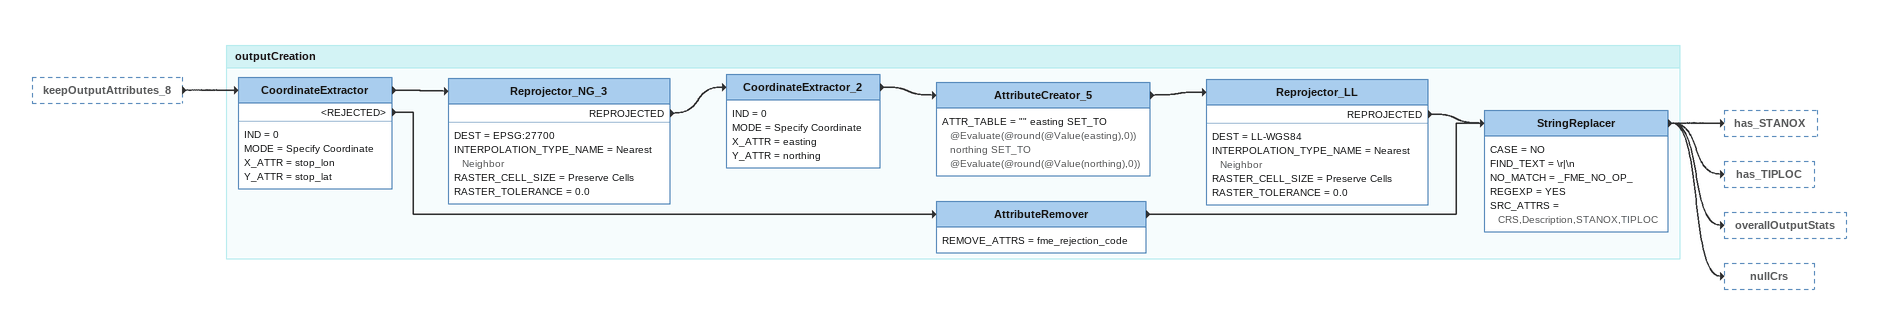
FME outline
keepOutputAttributes_8 [outside]
    -> CoordinateExtractor

Bookmark: outputCreation
CoordinateExtractor
    IND = 0
    MODE = Specify Coordinate
    X_ATTR = stop_lon
    Y_ATTR = stop_lat
    -> Reprojector_NG_3
    <REJECTED> -> AttributeRemover
Reprojector_NG_3
    DEST = EPSG:27700
    INTERPOLATION_TYPE_NAME = Nearest Neighbor
    RASTER_CELL_SIZE = Preserve Cells
    RASTER_TOLERANCE = 0.0
    REPROJECTED -> CoordinateExtractor_2
CoordinateExtractor_2
    IND = 0
    MODE = Specify Coordinate
    X_ATTR = easting
    Y_ATTR = northing
    -> AttributeCreator_5
AttributeCreator_5
    ATTR_TABLE = "" easting SET_TO @Evaluate(@round(@Value(easting),0))  northing SET_TO @Evaluate(@round(@Value(northing),0))
    -> Reprojector_LL
Reprojector_LL
    DEST = LL-WGS84
    INTERPOLATION_TYPE_NAME = Nearest Neighbor
    RASTER_CELL_SIZE = Preserve Cells
    RASTER_TOLERANCE = 0.0
    REPROJECTED -> StringReplacer
AttributeRemover
    REMOVE_ATTRS = fme_rejection_code
    -> StringReplacer
StringReplacer
    CASE = NO
    FIND_TEXT = \r|\n
    NO_MATCH = _FME_NO_OP_
    REGEXP = YES
    SRC_ATTRS = CRS,Description,STANOX,TIPLOC
    -> has_STANOX
    -> has_TIPLOC
    -> overallOutputStats
    -> nullCrs
